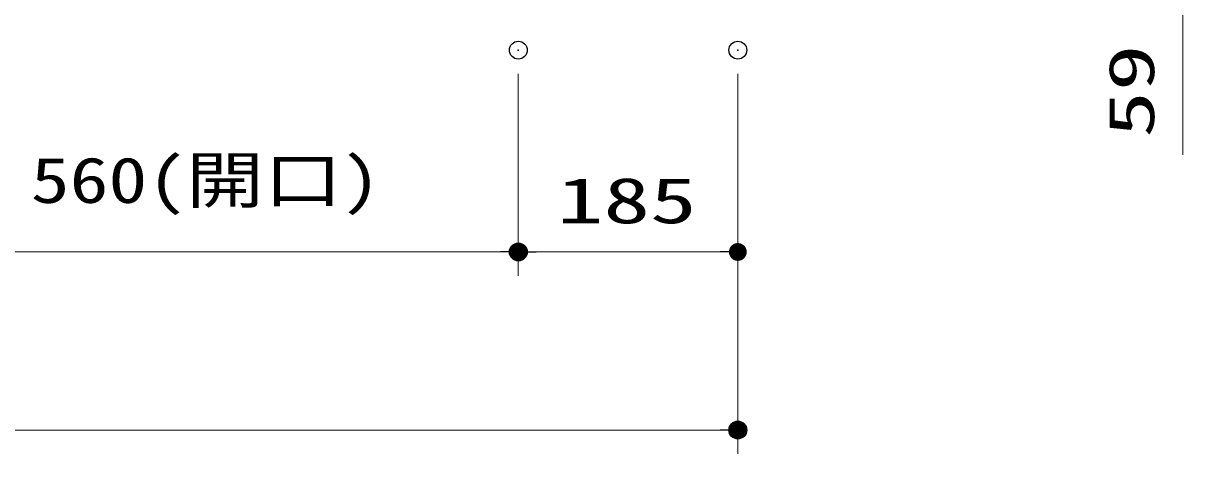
# Model space of a CAD drawing. Units: millimetres, scale not verified. Extents: x -9797 to 9797, y -4555 to 4555.
# Drawn here: x -6276 to -5299, y 590 to 953 of the extents above; entities that cross this region are included whole.
import ezdxf
from ezdxf.enums import TextEntityAlignment as Align

# ---------------------------------------------------------------- set-up
doc = ezdxf.new("R2010")
doc.units = ezdxf.units.MM
doc.header["$LTSCALE"] = 30
doc.header["$PDMODE"] = 32
doc.header["$PDSIZE"] = 15
for name, color, linetype, lineweight in [('0-0_0', 7, 'Continuous', 25), ('0-3_寸法ﾚｲﾔｰ', 30, 'Continuous', 13), ('0-4_DEFPOINTS', 7, 'Continuous', 25)]:
    doc.layers.add(name, color=color, linetype=linetype, lineweight=lineweight)
doc.styles.add('ＭＳ ゴシック', font='')
doc.styles.get('ＭＳ ゴシック').set_extended_font_data('MS Gothic')

# ---------------------------------------------------------------- blocks, each defined once
blk = doc.blocks.new('_DOT')
at = {"layer": '0-0_0', "color": 30}
blk.add_line((-15, 0), (-30, 0), dxfattribs=at)
for points in [[(0, 0), (-15, 0), (-14.88, 1.88)], [(0, 0), (-14.88, -1.88), (-15, 0)], [(0, 0), (-14.88, 1.88), (-14.53, 3.73)], [(0, 0), (-14.53, -3.73), (-14.88, -1.88)], [(0, 0), (-14.53, 3.73), (-13.95, 5.52)], [(0, 0), (-13.95, -5.52), (-14.53, -3.73)], [(0, 0), (-13.95, 5.52), (-13.14, 7.23)], [(0, 0), (-13.14, -7.23), (-13.95, -5.52)], [(0, 0), (-13.14, 7.23), (-12.14, 8.82)], [(0, 0), (-12.14, -8.82), (-13.14, -7.23)], [(0, 0), (-12.14, 8.82), (-10.93, 10.27)], [(0, 0), (-10.93, -10.27), (-12.14, -8.82)], [(0, 0), (-10.93, 10.27), (-9.56, 11.56)], [(0, 0), (-9.56, -11.56), (-10.93, -10.27)], [(0, 0), (-9.56, 11.56), (-8.04, 12.66)], [(0, 0), (-8.04, -12.66), (-9.56, -11.56)], [(0, 0), (-8.04, 12.66), (-6.39, 13.57)], [(0, 0), (-6.39, -13.57), (-8.04, -12.66)], [(0, 0), (-6.39, 13.57), (-4.64, 14.27)], [(0, 0), (-4.64, -14.27), (-6.39, -13.57)], [(0, 0), (-4.64, 14.27), (-2.81, 14.73)], [(0, 0), (-2.81, -14.73), (-4.64, -14.27)], [(0, 0), (-2.81, 14.73), (-0.94, 14.97)], [(0, 0), (-0.94, -14.97), (-2.81, -14.73)], [(0, 0), (-0.94, 14.97), (0.94, 14.97)], [(0, 0), (0.94, -14.97), (-0.94, -14.97)], [(0, 0), (0.94, 14.97), (2.81, 14.73)], [(0, 0), (2.81, 14.73), (4.64, 14.27)], [(0, 0), (4.64, 14.27), (6.39, 13.57)], [(0, 0), (6.39, 13.57), (8.04, 12.66)], [(0, 0), (8.04, 12.66), (9.56, 11.56)], [(0, 0), (9.56, 11.56), (10.93, 10.27)], [(0, 0), (10.93, 10.27), (12.14, 8.82)], [(0, 0), (12.14, 8.82), (13.14, 7.23)], [(0, 0), (13.14, 7.23), (13.95, 5.52)], [(0, 0), (13.95, 5.52), (14.53, 3.73)], [(0, 0), (14.53, 3.73), (14.88, 1.88)], [(0, 0), (14.88, 1.88), (15, 0)], [(0, 0), (2.81, -14.73), (0.94, -14.97)], [(0, 0), (4.64, -14.27), (2.81, -14.73)], [(0, 0), (6.39, -13.57), (4.64, -14.27)], [(0, 0), (8.04, -12.66), (6.39, -13.57)], [(0, 0), (9.56, -11.56), (8.04, -12.66)], [(0, 0), (10.93, -10.27), (9.56, -11.56)], [(0, 0), (12.14, -8.82), (10.93, -10.27)], [(0, 0), (13.14, -7.23), (12.14, -8.82)], [(0, 0), (13.95, -5.52), (13.14, -7.23)], [(0, 0), (14.53, -3.73), (13.95, -5.52)], [(0, 0), (14.88, -1.88), (14.53, -3.73)], [(0, 0), (15, 0), (14.88, -1.88)]]:
    blk.add_solid(points, dxfattribs=at)

msp = doc.modelspace()

# ---------------------------------------------------------------- linework, layer by layer
at = {"layer": '0-3_寸法ﾚｲﾔｰ'}
for p, q in [((-5298.56, 985), (-5298.56, 841.91)), ((-5858.56, 910), (-5858.56, 740)), ((-5858.56, 910), (-5858.56, 740)), ((-5673.56, 910), (-5673.56, 590)), ((-5673.56, 910), (-5673.56, 740)), ((-5873.56, 760), (-6403.56, 760)), ((-5688.56, 760), (-5843.56, 760)), ((-7458.56, 610), (-5688.56, 610))]:
    msp.add_line(p, q, dxfattribs=at)
at = {"layer": '0-4_DEFPOINTS'}
for p in [(-5858.56, 930), (-5673.56, 930), (-5858.56, 760), (-5673.56, 610)]:
    msp.add_point(p, dxfattribs=at)

# ---------------------------------------------------------------- block references
at = {"layer": '0-3_寸法ﾚｲﾔｰ', "xscale": 0.5, "yscale": 0.5}
for p in [(-5858.56, 760), (-5673.56, 760), (-5673.56, 610)]:
    msp.add_blockref('_DOT', p, dxfattribs=at)
at = {"layer": '0-3_寸法ﾚｲﾔｰ', "xscale": 0.5, "yscale": 0.5, "rotation": 180}
msp.add_blockref('_DOT', (-5858.56, 760), dxfattribs=at)

# ---------------------------------------------------------------- texts
at = {"layer": '0-3_寸法ﾚｲﾔｰ', "style": 'ＭＳ ゴシック', "width": 1.5}
msp.add_text('59', height=38.49, rotation=90, dxfattribs=at).set_placement((-5311.16, 856.19), align=Align.BOTTOM_LEFT)
at = {"layer": '0-3_寸法ﾚｲﾔｰ', "style": 'ＭＳ ゴシック'}
for s, width, p in [('560(開口)', 1.25, (-6269.42, 789.74)), ('185', 1.5, (-5826.06, 772.6))]:
    msp.add_text(s, height=38.49, dxfattribs=dict(at, width=width)).set_placement(p, align=Align.BOTTOM_LEFT)

doc.saveas('drawing.dxf')
